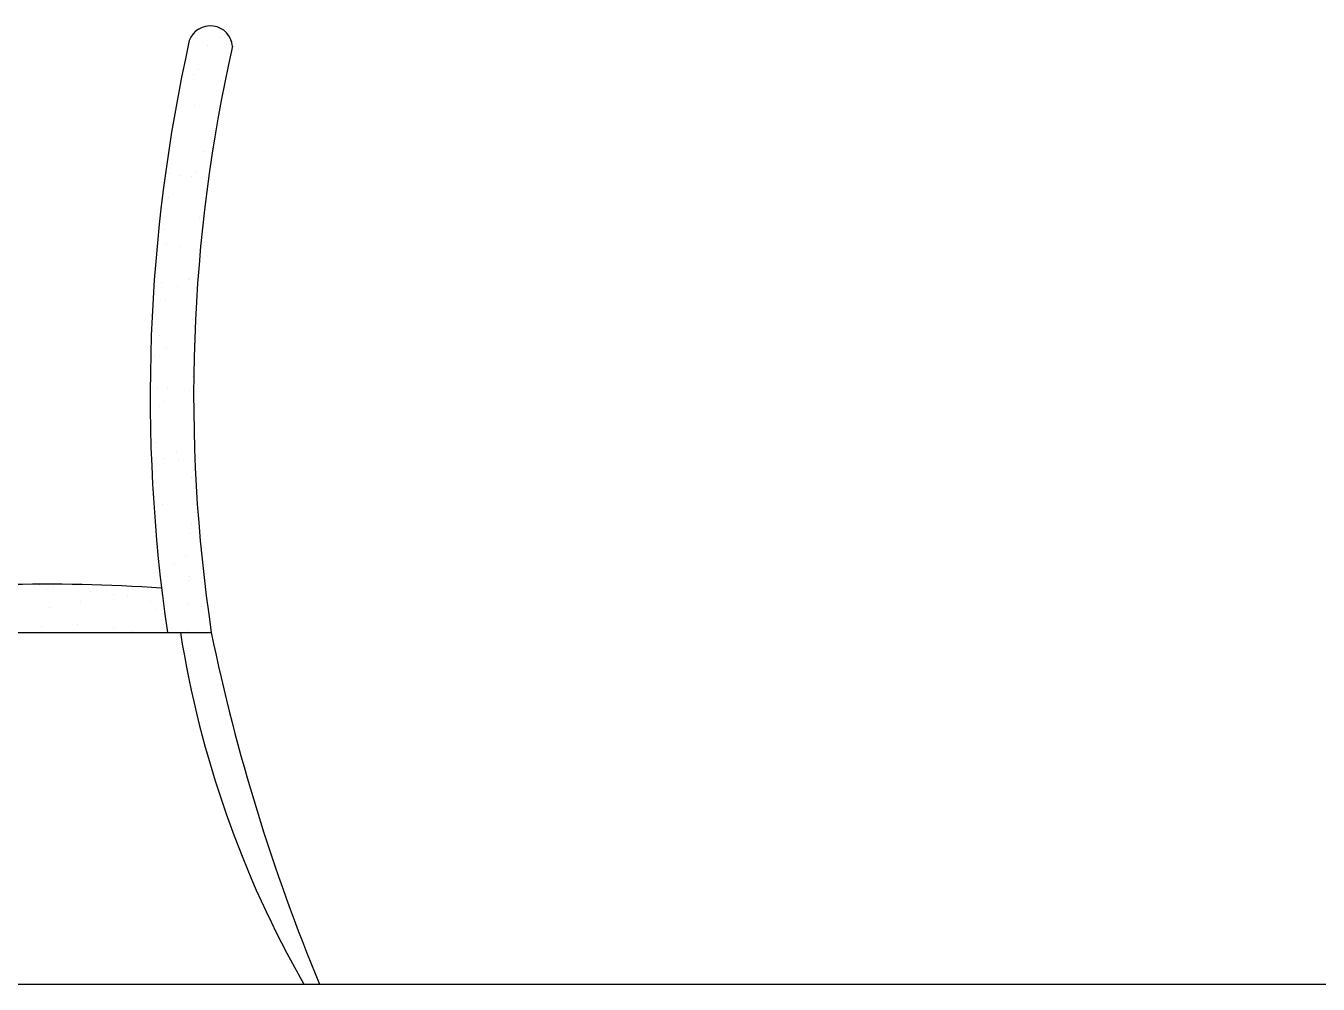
# Model space of a CAD drawing. Header units: inches. Extents: x 10 to 52.5, y 12.2 to 37.
# Drawn here: x 48.855 to 50.284, y 19.051 to 20.11 of the extents above; entities that cross this region are included whole.
import ezdxf

# ---------------------------------------------------------------- set-up
doc = ezdxf.new("R2010")
doc.units = ezdxf.units.IN
doc.header["$MEASUREMENT"] = 0
doc.layers.add('02', color=2, linetype='Continuous')
doc.layers.add('1', color=1, linetype='Continuous')

msp = doc.modelspace()

# ---------------------------------------------------------------- linework, layer by layer
at = {"layer": '02'}
for p, q in [((49.0702, 20.0971), (49.0702, 20.0971)), ((49.075, 20.0974), (49.075, 20.0974)), ((49.0559, 20.0883), (49.0559, 20.0883)), ((49.0769, 20.0892), (49.0769, 20.0892)), ((49.0409, 20.0563), (49.0409, 20.0563)), ((49.0466, 20.0614), (49.0466, 20.0614)), ((49.054, 20.0295), (49.054, 20.0295)), ((49.0421, 20.0218), (49.0421, 20.0218)), ((49.0504, 20.0211), (49.0504, 20.0211)), ((49.0669, 20.0186), (49.0669, 20.0186)), ((49.052, 19.9708), (49.052, 19.9708)), ((49.014, 19.9466), (49.014, 19.9466)), ((49.0258, 19.9448), (49.0258, 19.9448)), ((49.0388, 19.9434), (49.0388, 19.9434)), ((49.0436, 19.948), (49.0436, 19.948)), ((49.0546, 19.9413), (49.0546, 19.9413)), ((49.0076, 19.915), (49.0076, 19.915)), ((49.0132, 19.9202), (49.0132, 19.9202)), ((49.0501, 19.9121), (49.0501, 19.9121)), ((49.0475, 19.8979), (49.0475, 19.8979)), ((49.0071, 19.8849), (49.0071, 19.8849)), ((49.0012, 19.8684), (49.0012, 19.8684)), ((49.0107, 19.8682), (49.0107, 19.8682)), ((49.0265, 19.8661), (49.0265, 19.8661)), ((49.0052, 19.8262), (49.0052, 19.8262)), ((49.0357, 19.8298), (49.0357, 19.8298)), ((49.0368, 19.831), (49.0368, 19.831)), ((49.0424, 19.8362), (49.0424, 19.8362)), ((49.0229, 19.8216), (49.0229, 19.8216)), ((49.0103, 19.8067), (49.0103, 19.8067)), ((48.9984, 19.7908), (48.9984, 19.7908)), ((49.0398, 19.7854), (49.0398, 19.7854)), ((49.0032, 19.7674), (49.0032, 19.7674)), ((49.0111, 19.7535), (49.0111, 19.7535)), ((48.9982, 19.7453), (48.9982, 19.7453)), ((49.0013, 19.7087), (49.0013, 19.7087)), ((49.0117, 19.7102), (49.0117, 19.7102)), ((49.0394, 19.7227), (49.0394, 19.7227)), ((49.0091, 19.6949), (49.0091, 19.6949)), ((49.0365, 19.7069), (49.0365, 19.7069)), ((49.0035, 19.6898), (49.0035, 19.6898)), ((48.9994, 19.65), (48.9994, 19.65)), ((49.0223, 19.6393), (49.0223, 19.6393)), ((49.0084, 19.6317), (49.0084, 19.6317)), ((49.0243, 19.6296), (49.0243, 19.6296)), ((49.0382, 19.6109), (49.0382, 19.6109)), ((49.0405, 19.6184), (49.0405, 19.6184)), ((49.0326, 19.6058), (49.0326, 19.6058)), ((48.9975, 19.5913), (48.9975, 19.5913)), ((49.0061, 19.5815), (49.0061, 19.5815)), ((49.0439, 19.5924), (49.0439, 19.5924)), ((49.0386, 19.5597), (49.0386, 19.5597)), ((49.0376, 19.5489), (49.0376, 19.5489)), ((49.0322, 19.5243), (49.0322, 19.5243)), ((49.0193, 19.5161), (49.0193, 19.5161)), ((49.0353, 19.4975), (49.0353, 19.4975)), ((49.0367, 19.501), (49.0367, 19.501)), ((48.8702, 19.4921), (48.8702, 19.4921)), ((48.8781, 19.4868), (48.8781, 19.4868)), ((48.886, 19.49), (48.886, 19.49)), ((48.9077, 19.4913), (48.9077, 19.4913)), ((48.9274, 19.4845), (48.9274, 19.4845)), ((48.9522, 19.4813), (48.9522, 19.4813)), ((48.973, 19.4866), (48.973, 19.4866)), ((48.8812, 19.467), (48.8812, 19.467)), ((48.9157, 19.4734), (48.9157, 19.4734)), ((48.9681, 19.4792), (48.9681, 19.4792)), ((48.9936, 19.4738), (48.9936, 19.4738)), ((49.0049, 19.4697), (49.0049, 19.4697)), ((49.0095, 19.4737), (49.0095, 19.4737)), ((49.0343, 19.4705), (49.0343, 19.4705)), ((49.0501, 19.4684), (49.0501, 19.4684)), ((48.9993, 19.4645), (48.9993, 19.4645)), ((48.6578, 19.4395), (49.0604, 19.4395)), ((48.8726, 19.4462), (48.8726, 19.4462)), ((48.8998, 19.44), (48.8998, 19.44)), ((48.9126, 19.4482), (48.9126, 19.4482)), ((48.9524, 19.4452), (48.9524, 19.4452)), ((48.9728, 19.4403), (48.9728, 19.4403)), ((48.9947, 19.4398), (48.9947, 19.4398)), ((49.0075, 19.448), (49.0075, 19.448)), ((49.0348, 19.4423), (49.0348, 19.4423))]:
    msp.add_line(p, q, dxfattribs=at)
for centre, radius, start, end in [((49.0593, 20.0851), 0.0247, 4.6983, 160.158), ((50.7986, 19.7009), 1.8057, 167.4405, 188.323), ((50.7986, 19.7009), 1.7577, 167.3039, 188.5519), ((48.8802, 17.7684), 1.7246, 85.8361, 97.519), ((50.1611, 19.6196), 1.149, 189.0196, 209.6553), ((51.1536, 19.872), 2.1374, 191.6754, 202.5858)]:
    msp.add_arc(centre, radius, start, end, dxfattribs=at)
at = {"layer": '1'}
msp.add_line((32.3342, 19.0511), (52.1649, 19.0511), dxfattribs=at)

doc.saveas('drawing.dxf')
